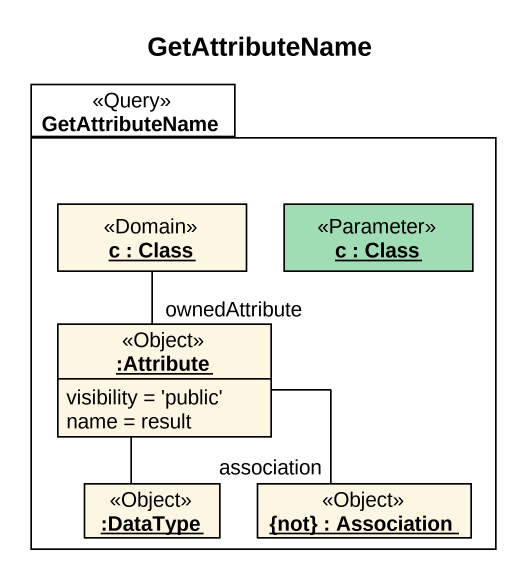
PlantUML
@startuml
title GetAttributeName
hide circle
hide empty members
package GetAttributeName <<Query>> {
  object "c : Class" as c <<Domain>>
  object "c : Class" as c_2 <<Parameter>> #A0DCB4
  object ":Attribute" as Attribute <<Object>> {
    visibility = 'public'
    name = result
  }
  object ":DataType" as DataType <<Object>>
  object "{not} : Association" as not <<Object>>
}
c -- Attribute : ownedAttribute
Attribute -- DataType
Attribute -- not : association
@enduml
